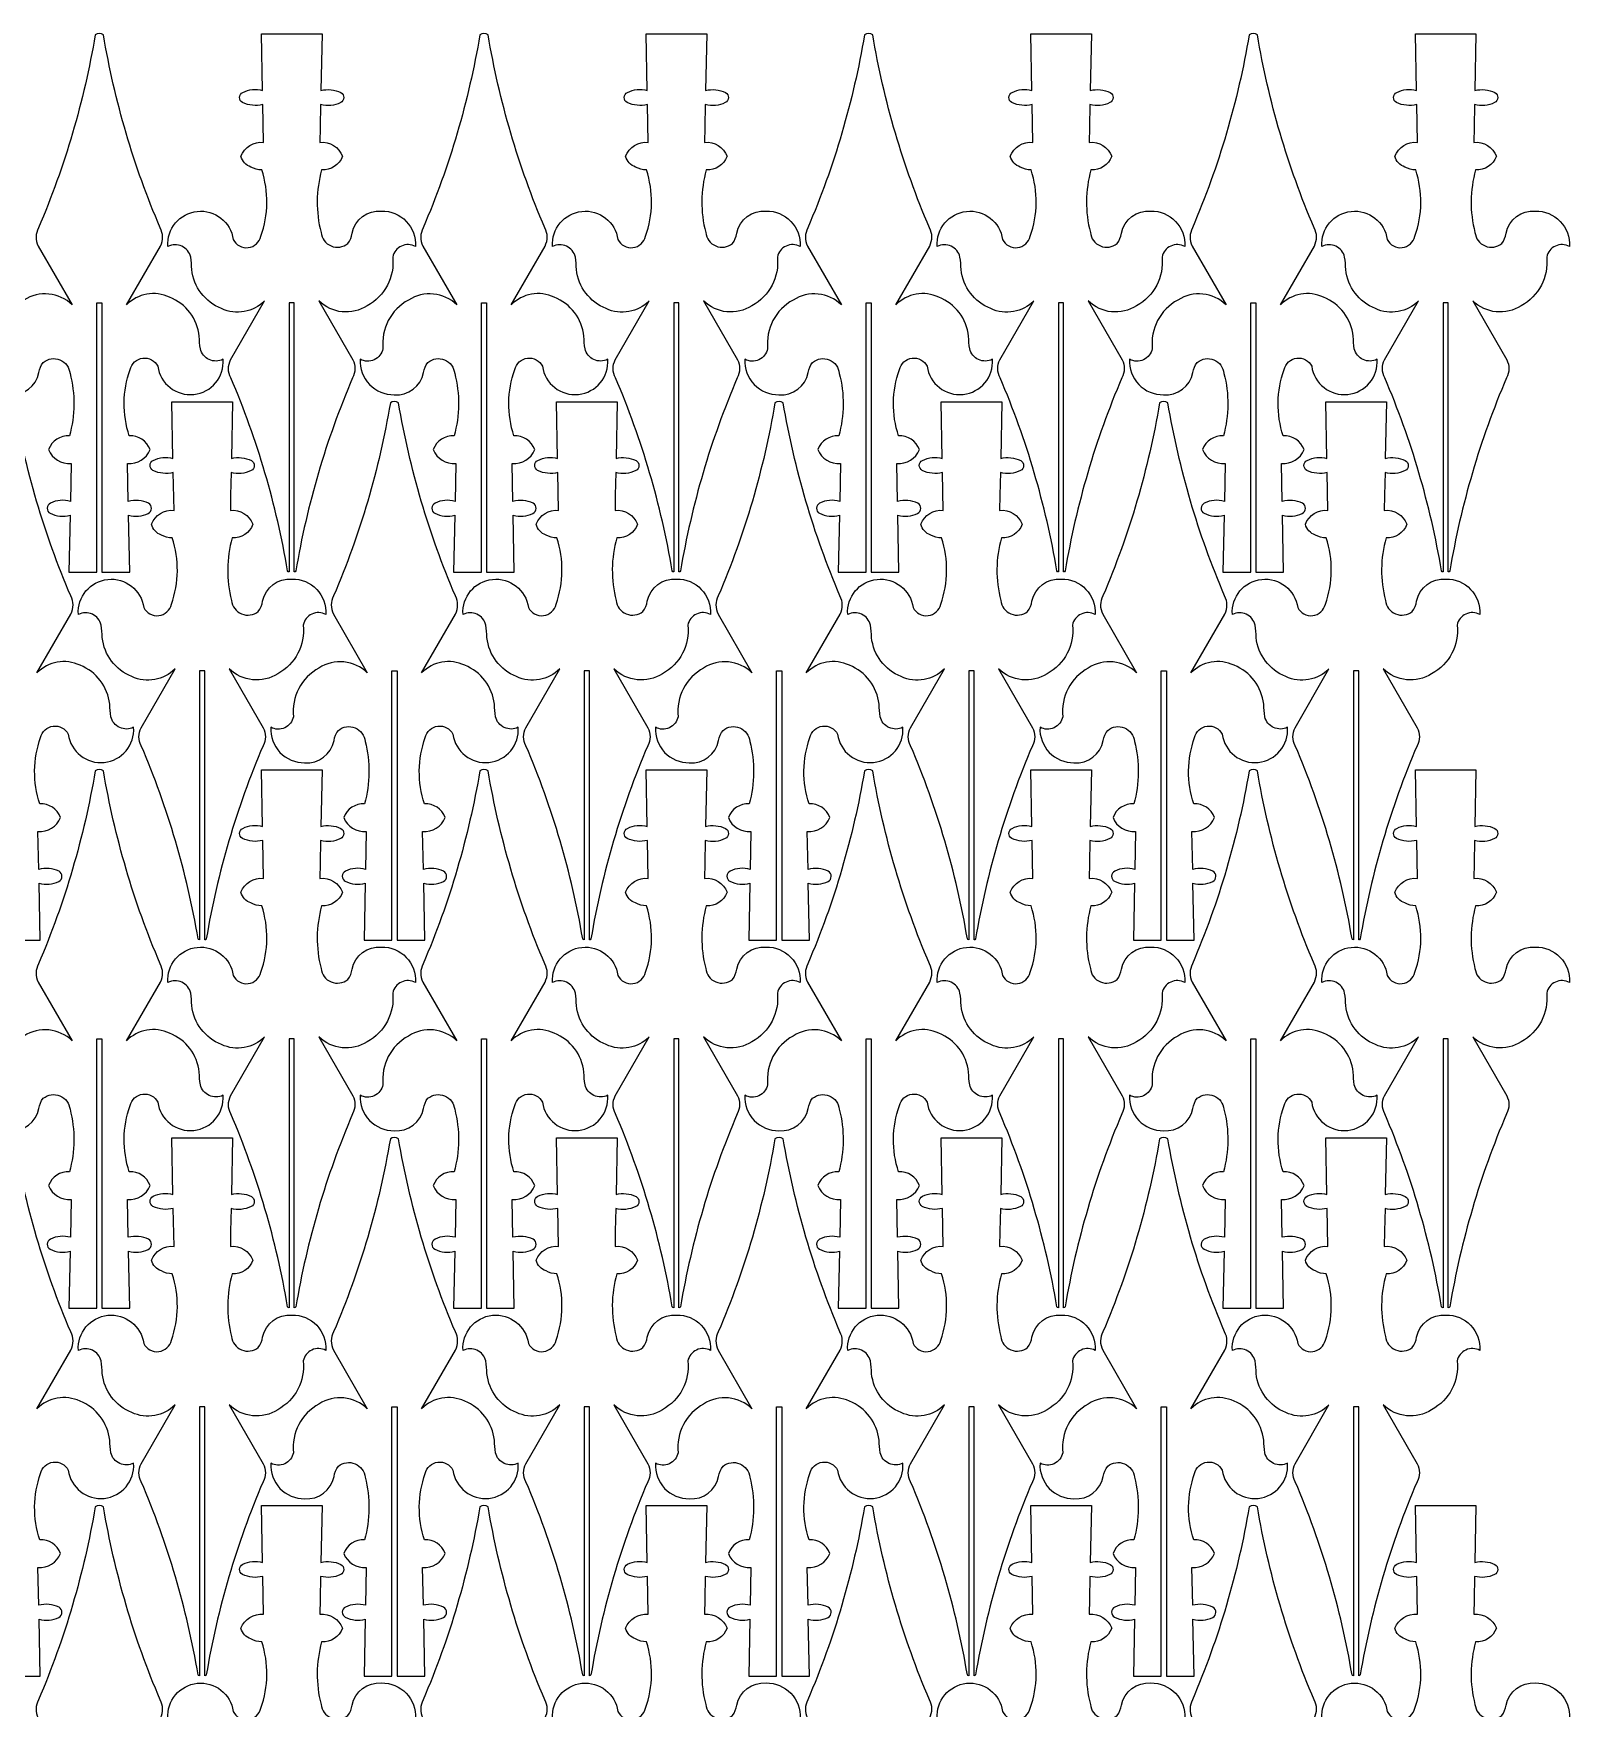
# Model space of a CAD drawing. Header units: millimetres. Extents: x 0 to 985, y 0 to 1989.
# Drawn here: x 508 to 972, y 1483 to 1989 of the extents above; entities that cross this region are included whole.
import ezdxf

# ---------------------------------------------------------------- set-up
doc = ezdxf.new("R2010")
doc.units = ezdxf.units.MM
doc.layers.get('0').update_dxf_attribs({"color": 70})

msp = doc.modelspace()

# ---------------------------------------------------------------- linework, layer by layer
for points in [[(501.26, 1879.78, 0.382908), (510.11, 1886.47, -0.133888), (511.43, 1889.55, -0.600156), (519.5, 1886.23, -0.13246), (519.32, 1867.36, 0.331722), (513.04, 1863.26, 0.340003), (519.84, 1859.07), (519.62, 1847.62, 0.183169), (513.57, 1847.08, 0.599927), (513.5, 1844.02, 0.176895), (519.53, 1843.41), (519.19, 1826.29), (527.56, 1826.29), (527.56, 1907.52), (529.13, 1907.52), (529.13, 1826.29), (537.49, 1826.29), (537.15, 1843.41, 0.180821), (543.11, 1843.98, 0.599927), (543.18, 1847.04, 0.179213), (537.07, 1847.62), (536.84, 1859.07, 0.340003), (543.64, 1863.26, 0.331722), (537.37, 1867.36, -0.166429), (537.63, 1887.36, -0.704438), (545.96, 1888.39, 0.969952), (565.67, 1890.47, -0.483016), (558.81, 1893.64, -0.02743), (558.48, 1897.42, 0.277564), (549.53, 1909.2, 0.318641), (536.52, 1906.87), (546.75, 1924.63, 0.248044), (546.7, 1930.09, -0.059291), (529.58, 1988.35, 0.319458), (527.1, 1988.35, -0.059291), (509.98, 1930.09, 0.248044), (509.93, 1924.63), (520.16, 1906.87, 0.35116), (505.57, 1908.34, 0.304334)], [(502.13, 1715.29), (510.49, 1715.29), (510.15, 1732.41, 0.180821), (516.11, 1732.98, 0.599927), (516.18, 1736.04, 0.179213), (510.07, 1736.62), (509.84, 1748.07, 0.340003), (516.64, 1752.26, 0.331722), (510.37, 1756.36, -0.166429), (510.63, 1776.36, -0.704438), (518.96, 1777.39, 0.969952), (538.67, 1779.47, -0.483016), (531.81, 1782.64, -0.02743), (531.48, 1786.42, 0.277564), (522.53, 1798.2, 0.318641), (509.52, 1795.87), (519.75, 1813.63, 0.248044), (519.7, 1819.09, -0.059291), (502.58, 1877.35, 0.319458)], [(501.26, 1657.78, 0.382908), (510.11, 1664.47, -0.133888), (511.43, 1667.55, -0.600156), (519.5, 1664.23, -0.13246), (519.32, 1645.36, 0.331722), (513.04, 1641.26, 0.340003), (519.84, 1637.07), (519.62, 1625.62, 0.183169), (513.57, 1625.08, 0.599927), (513.5, 1622.02, 0.176895), (519.53, 1621.41), (519.19, 1604.29), (527.56, 1604.29), (527.56, 1685.52), (529.13, 1685.52), (529.13, 1604.29), (537.49, 1604.29), (537.15, 1621.41, 0.180821), (543.11, 1621.98, 0.599927), (543.18, 1625.04, 0.179213), (537.07, 1625.62), (536.84, 1637.07, 0.340003), (543.64, 1641.26, 0.331722), (537.37, 1645.36, -0.166429), (537.63, 1665.36, -0.704438), (545.96, 1666.39, 0.969952), (565.67, 1668.47, -0.483016), (558.81, 1671.64, -0.02743), (558.48, 1675.42, 0.277564), (549.53, 1687.2, 0.318641), (536.52, 1684.87), (546.75, 1702.63, 0.248044), (546.7, 1708.09, -0.059291), (529.58, 1766.35, 0.319458), (527.1, 1766.35, -0.059291), (509.98, 1708.09, 0.248044), (509.93, 1702.63), (520.16, 1684.87, 0.35116), (505.57, 1686.34, 0.304334)], [(502.13, 1493.29), (510.49, 1493.29), (510.15, 1510.41, 0.180821), (516.11, 1510.98, 0.599927), (516.18, 1514.04, 0.179213), (510.07, 1514.62), (509.84, 1526.07, 0.340003), (516.64, 1530.26, 0.331722), (510.37, 1534.36, -0.166429), (510.63, 1554.36, -0.704438), (518.96, 1555.39, 0.969952), (538.67, 1557.47, -0.483016), (531.81, 1560.64, -0.02743), (531.48, 1564.42, 0.277564), (522.53, 1576.2, 0.318641), (509.52, 1573.87), (519.75, 1591.63, 0.248044), (519.7, 1597.09, -0.059291), (502.58, 1655.35, 0.319458)], [(546.75, 1480.63, 0.248044), (546.7, 1486.09, -0.059291), (529.58, 1544.35, 0.319458), (527.1, 1544.35, -0.059291), (509.98, 1486.09, 0.248044), (509.93, 1480.63)], [(549.03, 1480.5, -0.969952), (568.73, 1482.58, 0.704438), (577.07, 1483.61, 0.166429), (577.33, 1503.6, -0.122481), (574.06, 1504.47, -0.259714), (571.06, 1507.71, -0.340003), (577.86, 1511.9), (577.63, 1523.34, -0.179213), (571.51, 1523.93, -0.599927), (571.58, 1526.99, -0.180821), (577.55, 1527.55), (577.21, 1544.68), (595.5, 1544.68), (595.16, 1527.55, -0.176895), (601.19, 1526.95, -0.599927), (601.12, 1523.89, -0.183169), (595.08, 1523.34), (594.94, 1516.52), (594.85, 1511.9, -0.340003), (601.65, 1507.71, -0.331722), (595.38, 1503.6, 0.13246), (595.2, 1484.74, 0.600156), (603.27, 1481.42, 0.133888), (604.59, 1484.49, -0.382908), (613.43, 1491.19, -0.435338), (623.68, 1480.5, 0.502435)], [(662.75, 1480.63, 0.248044), (662.7, 1486.09, -0.059291), (645.58, 1544.35, 0.319458), (643.1, 1544.35, -0.059291), (625.98, 1486.09, 0.248044), (625.93, 1480.63)], [(665.03, 1480.5, -0.969952), (684.73, 1482.58, 0.704438), (693.07, 1483.61, 0.166429), (693.33, 1503.6, -0.122481), (690.06, 1504.47, -0.259714), (687.06, 1507.71, -0.340003), (693.86, 1511.9), (693.63, 1523.34, -0.179213), (687.51, 1523.93, -0.599927), (687.58, 1526.99, -0.180821), (693.55, 1527.55), (693.21, 1544.68), (711.5, 1544.68), (711.16, 1527.55, -0.176895), (717.19, 1526.95, -0.599927), (717.12, 1523.89, -0.183169), (711.08, 1523.34), (710.94, 1516.52), (710.85, 1511.9, -0.340003), (717.65, 1507.71, -0.331722), (711.38, 1503.6, 0.13246), (711.2, 1484.74, 0.600156), (719.27, 1481.42, 0.133888), (720.59, 1484.49, -0.382908), (729.43, 1491.19, -0.435338), (739.68, 1480.5, 0.502435)], [(778.75, 1480.63, 0.248044), (778.7, 1486.09, -0.059291), (761.58, 1544.35, 0.319458), (759.1, 1544.35, -0.059291), (741.98, 1486.09, 0.248044), (741.93, 1480.63)], [(781.03, 1480.5, -0.969952), (800.73, 1482.58, 0.704438), (809.07, 1483.61, 0.166429), (809.33, 1503.6, -0.122481), (806.06, 1504.47, -0.259714), (803.06, 1507.71, -0.340003), (809.86, 1511.9), (809.63, 1523.34, -0.179213), (803.51, 1523.93, -0.599927), (803.58, 1526.99, -0.180821), (809.55, 1527.55), (809.21, 1544.68), (827.5, 1544.68), (827.16, 1527.55, -0.176895), (833.19, 1526.95, -0.599927), (833.12, 1523.89, -0.183169), (827.08, 1523.34), (826.94, 1516.52), (826.85, 1511.9, -0.340003), (833.65, 1507.71, -0.331722), (827.38, 1503.6, 0.13246), (827.2, 1484.74, 0.600156), (835.27, 1481.42, 0.133888), (836.59, 1484.49, -0.382908), (845.43, 1491.19, -0.435338), (855.68, 1480.5, 0.502435)], [(894.75, 1480.63, 0.248044), (894.7, 1486.09, -0.059291), (877.58, 1544.35, 0.319458), (875.1, 1544.35, -0.059291), (857.98, 1486.09, 0.248044), (857.93, 1480.63)], [(897.03, 1480.5, -0.969952), (916.73, 1482.58, 0.704438), (925.07, 1483.61, 0.166429), (925.33, 1503.6, -0.122481), (922.06, 1504.47, -0.259714), (919.06, 1507.71, -0.340003), (925.86, 1511.9), (925.63, 1523.34, -0.179213), (919.51, 1523.93, -0.599927), (919.58, 1526.99, -0.180821), (925.55, 1527.55), (925.21, 1544.68), (943.5, 1544.68), (943.16, 1527.55, -0.176895), (949.19, 1526.95, -0.599927), (949.12, 1523.89, -0.183169), (943.08, 1523.34), (942.94, 1516.52), (942.85, 1511.9, -0.340003), (949.65, 1507.71, -0.331722), (943.38, 1503.6, 0.13246), (943.2, 1484.74, 0.600156), (951.27, 1481.42, 0.133888), (952.59, 1484.49, -0.382908), (961.43, 1491.19, -0.435338), (971.68, 1480.5, 0.502435)]]:
    msp.add_lwpolyline(points, format="xyb")
for points in [[(594.94, 1960.52), (594.85, 1955.9, -0.340003), (601.65, 1951.71, -0.331722), (595.38, 1947.6, 0.13246), (595.2, 1928.74, 0.600156), (603.27, 1925.42, 0.133888), (604.59, 1928.49, -0.382908), (613.43, 1935.19, -0.435338), (623.68, 1924.5, 0.502435), (616.82, 1921.32, -0.304334), (609.13, 1906.63, -0.35116), (594.54, 1908.1), (604.76, 1890.34, -0.248044), (604.72, 1884.88, 0.059291), (587.59, 1826.62, -0.355817), (587.13, 1826.36), (587.13, 1907.52), (585.56, 1907.52), (585.56, 1826.36, -0.358668), (585.12, 1826.62, 0.059291), (567.99, 1884.88, -0.248044), (567.94, 1890.34), (578.17, 1908.1, -0.318641), (565.16, 1905.77, -0.277564), (556.21, 1917.55, 0.02743), (555.89, 1921.32, 0.483016), (549.03, 1924.5, -0.969952), (568.73, 1926.58, 0.704438), (577.07, 1927.61, 0.166429), (577.33, 1947.6, -0.122481), (574.06, 1948.47, -0.259714), (571.06, 1951.71, -0.340003), (577.86, 1955.9), (577.63, 1967.34, -0.179213), (571.51, 1967.93, -0.599927), (571.58, 1970.99, -0.180821), (577.55, 1971.55), (577.21, 1988.68), (595.5, 1988.68), (595.16, 1971.55, -0.176895), (601.19, 1970.95, -0.599927), (601.12, 1967.89, -0.183169), (595.08, 1967.34)], [(645.13, 1907.52), (645.13, 1826.29), (653.49, 1826.29), (653.15, 1843.41, 0.180821), (659.11, 1843.98, 0.599927), (659.18, 1847.04, 0.179213), (653.07, 1847.62), (652.84, 1859.07, 0.340003), (659.64, 1863.26, 0.331722), (653.37, 1867.36, -0.166429), (653.63, 1887.36, -0.704438), (661.96, 1888.39, 0.969952), (681.67, 1890.47, -0.483016), (674.81, 1893.64, -0.02743), (674.48, 1897.42, 0.277564), (665.53, 1909.2, 0.318641), (652.52, 1906.87), (662.75, 1924.63, 0.248044), (662.7, 1930.09, -0.059291), (645.58, 1988.35, 0.319458), (643.1, 1988.35, -0.059291), (625.98, 1930.09, 0.248044), (625.93, 1924.63), (636.16, 1906.87, 0.35116), (621.57, 1908.34, 0.304334), (613.88, 1893.64, -0.502435), (607.02, 1890.47, 0.435338), (617.26, 1879.78, 0.382908), (626.11, 1886.47, -0.133888), (627.43, 1889.55, -0.600156), (635.5, 1886.23, -0.13246), (635.32, 1867.36, 0.331722), (629.04, 1863.26, 0.340003), (635.84, 1859.07), (635.62, 1847.62, 0.183169), (629.57, 1847.08, 0.599927), (629.5, 1844.02, 0.176895), (635.53, 1843.41), (635.19, 1826.29), (643.56, 1826.29), (643.56, 1907.52)], [(710.94, 1960.52), (710.85, 1955.9, -0.340003), (717.65, 1951.71, -0.331722), (711.38, 1947.6, 0.13246), (711.2, 1928.74, 0.600156), (719.27, 1925.42, 0.133888), (720.59, 1928.49, -0.382908), (729.43, 1935.19, -0.435338), (739.68, 1924.5, 0.502435), (732.82, 1921.32, -0.304334), (725.13, 1906.63, -0.35116), (710.54, 1908.1), (720.76, 1890.34, -0.248044), (720.72, 1884.88, 0.059291), (703.59, 1826.62, -0.355817), (703.13, 1826.36), (703.13, 1907.52), (701.56, 1907.52), (701.56, 1826.36, -0.358668), (701.12, 1826.62, 0.059291), (683.99, 1884.88, -0.248044), (683.94, 1890.34), (694.17, 1908.1, -0.318641), (681.16, 1905.77, -0.277564), (672.21, 1917.55, 0.02743), (671.89, 1921.32, 0.483016), (665.03, 1924.5, -0.969952), (684.73, 1926.58, 0.704438), (693.07, 1927.61, 0.166429), (693.33, 1947.6, -0.122481), (690.06, 1948.47, -0.259714), (687.06, 1951.71, -0.340003), (693.86, 1955.9), (693.63, 1967.34, -0.179213), (687.51, 1967.93, -0.599927), (687.58, 1970.99, -0.180821), (693.55, 1971.55), (693.21, 1988.68), (711.5, 1988.68), (711.16, 1971.55, -0.176895), (717.19, 1970.95, -0.599927), (717.12, 1967.89, -0.183169), (711.08, 1967.34)], [(761.13, 1907.52), (761.13, 1826.29), (769.49, 1826.29), (769.15, 1843.41, 0.180821), (775.11, 1843.98, 0.599927), (775.18, 1847.04, 0.179213), (769.07, 1847.62), (768.84, 1859.07, 0.340003), (775.64, 1863.26, 0.331722), (769.37, 1867.36, -0.166429), (769.63, 1887.36, -0.704438), (777.96, 1888.39, 0.969952), (797.67, 1890.47, -0.483016), (790.81, 1893.64, -0.02743), (790.48, 1897.42, 0.277564), (781.53, 1909.2, 0.318641), (768.52, 1906.87), (778.75, 1924.63, 0.248044), (778.7, 1930.09, -0.059291), (761.58, 1988.35, 0.319458), (759.1, 1988.35, -0.059291), (741.98, 1930.09, 0.248044), (741.93, 1924.63), (752.16, 1906.87, 0.35116), (737.57, 1908.34, 0.304334), (729.88, 1893.64, -0.502435), (723.02, 1890.47, 0.435338), (733.26, 1879.78, 0.382908), (742.11, 1886.47, -0.133888), (743.43, 1889.55, -0.600156), (751.5, 1886.23, -0.13246), (751.32, 1867.36, 0.331722), (745.04, 1863.26, 0.340003), (751.84, 1859.07), (751.62, 1847.62, 0.183169), (745.57, 1847.08, 0.599927), (745.5, 1844.02, 0.176895), (751.53, 1843.41), (751.19, 1826.29), (759.56, 1826.29), (759.56, 1907.52)], [(826.94, 1960.52), (826.85, 1955.9, -0.340003), (833.65, 1951.71, -0.331722), (827.38, 1947.6, 0.13246), (827.2, 1928.74, 0.600156), (835.27, 1925.42, 0.133888), (836.59, 1928.49, -0.382908), (845.43, 1935.19, -0.435338), (855.68, 1924.5, 0.502435), (848.82, 1921.32, -0.304334), (841.13, 1906.63, -0.35116), (826.54, 1908.1), (836.76, 1890.34, -0.248044), (836.72, 1884.88, 0.059291), (819.59, 1826.62, -0.355817), (819.13, 1826.36), (819.13, 1907.52), (817.56, 1907.52), (817.56, 1826.36, -0.358668), (817.12, 1826.62, 0.059291), (799.99, 1884.88, -0.248044), (799.94, 1890.34), (810.17, 1908.1, -0.318641), (797.16, 1905.77, -0.277564), (788.21, 1917.55, 0.02743), (787.89, 1921.32, 0.483016), (781.03, 1924.5, -0.969952), (800.73, 1926.58, 0.704438), (809.07, 1927.61, 0.166429), (809.33, 1947.6, -0.122481), (806.06, 1948.47, -0.259714), (803.06, 1951.71, -0.340003), (809.86, 1955.9), (809.63, 1967.34, -0.179213), (803.51, 1967.93, -0.599927), (803.58, 1970.99, -0.180821), (809.55, 1971.55), (809.21, 1988.68), (827.5, 1988.68), (827.16, 1971.55, -0.176895), (833.19, 1970.95, -0.599927), (833.12, 1967.89, -0.183169), (827.08, 1967.34)], [(877.13, 1907.52), (877.13, 1826.29), (885.49, 1826.29), (885.15, 1843.41, 0.180821), (891.11, 1843.98, 0.599927), (891.18, 1847.04, 0.179213), (885.07, 1847.62), (884.84, 1859.07, 0.340003), (891.64, 1863.26, 0.331722), (885.37, 1867.36, -0.166429), (885.63, 1887.36, -0.704438), (893.96, 1888.39, 0.969952), (913.67, 1890.47, -0.483016), (906.81, 1893.64, -0.02743), (906.48, 1897.42, 0.277564), (897.53, 1909.2, 0.318641), (884.52, 1906.87), (894.75, 1924.63, 0.248044), (894.7, 1930.09, -0.059291), (877.58, 1988.35, 0.319458), (875.1, 1988.35, -0.059291), (857.98, 1930.09, 0.248044), (857.93, 1924.63), (868.16, 1906.87, 0.35116), (853.57, 1908.34, 0.304334), (845.88, 1893.64, -0.502435), (839.02, 1890.47, 0.435338), (849.26, 1879.78, 0.382908), (858.11, 1886.47, -0.133888), (859.43, 1889.55, -0.600156), (867.5, 1886.23, -0.13246), (867.32, 1867.36, 0.331722), (861.04, 1863.26, 0.340003), (867.84, 1859.07), (867.62, 1847.62, 0.183169), (861.57, 1847.08, 0.599927), (861.5, 1844.02, 0.176895), (867.53, 1843.41), (867.19, 1826.29), (875.56, 1826.29), (875.56, 1907.52)], [(942.94, 1960.52), (942.85, 1955.9, -0.340003), (949.65, 1951.71, -0.331722), (943.38, 1947.6, 0.13246), (943.2, 1928.74, 0.600156), (951.27, 1925.42, 0.133888), (952.59, 1928.49, -0.382908), (961.43, 1935.19, -0.435338), (971.68, 1924.5, 0.502435), (964.82, 1921.32, -0.304334), (957.13, 1906.63, -0.35116), (942.54, 1908.1), (952.76, 1890.34, -0.248044), (952.72, 1884.88, 0.059291), (935.59, 1826.62, -0.355817), (935.13, 1826.36), (935.13, 1907.52), (933.56, 1907.52), (933.56, 1826.36, -0.358668), (933.12, 1826.62, 0.059291), (915.99, 1884.88, -0.248044), (915.94, 1890.34), (926.17, 1908.1, -0.318641), (913.16, 1905.77, -0.277564), (904.21, 1917.55, 0.02743), (903.89, 1921.32, 0.483016), (897.03, 1924.5, -0.969952), (916.73, 1926.58, 0.704438), (925.07, 1927.61, 0.166429), (925.33, 1947.6, -0.122481), (922.06, 1948.47, -0.259714), (919.06, 1951.71, -0.340003), (925.86, 1955.9), (925.63, 1967.34, -0.179213), (919.51, 1967.93, -0.599927), (919.58, 1970.99, -0.180821), (925.55, 1971.55), (925.21, 1988.68), (943.5, 1988.68), (943.16, 1971.55, -0.176895), (949.19, 1970.95, -0.599927), (949.12, 1967.89, -0.183169), (943.08, 1967.34)], [(567.94, 1849.52), (567.85, 1844.9, -0.340003), (574.65, 1840.71, -0.331722), (568.38, 1836.6, 0.13246), (568.2, 1817.74, 0.600156), (576.27, 1814.42, 0.133888), (577.59, 1817.49, -0.382908), (586.43, 1824.19, -0.435338), (596.68, 1813.5, 0.502435), (589.82, 1810.32, -0.304334), (582.13, 1795.63, -0.35116), (567.54, 1797.1), (577.76, 1779.34, -0.248044), (577.72, 1773.88, 0.059291), (560.59, 1715.62, -0.355817), (560.13, 1715.36), (560.13, 1796.52), (558.56, 1796.52), (558.56, 1715.36, -0.358668), (558.12, 1715.62, 0.059291), (540.99, 1773.88, -0.248044), (540.94, 1779.34), (551.17, 1797.1, -0.318641), (538.16, 1794.77, -0.277564), (529.21, 1806.55, 0.02743), (528.89, 1810.32, 0.483016), (522.03, 1813.5, -0.969952), (541.73, 1815.58, 0.704438), (550.07, 1816.61, 0.166429), (550.33, 1836.6, -0.122481), (547.06, 1837.47, -0.259714), (544.06, 1840.71, -0.340003), (550.86, 1844.9), (550.63, 1856.34, -0.179213), (544.51, 1856.93, -0.599927), (544.58, 1859.99, -0.180821), (550.55, 1860.55), (550.21, 1877.68), (568.5, 1877.68), (568.16, 1860.55, -0.176895), (574.19, 1859.95, -0.599927), (574.12, 1856.89, -0.183169), (568.08, 1856.34)], [(618.13, 1796.52), (618.13, 1715.29), (626.49, 1715.29), (626.15, 1732.41, 0.180821), (632.11, 1732.98, 0.599927), (632.18, 1736.04, 0.179213), (626.07, 1736.62), (625.84, 1748.07, 0.340003), (632.64, 1752.26, 0.331722), (626.37, 1756.36, -0.166429), (626.63, 1776.36, -0.704438), (634.96, 1777.39, 0.969952), (654.67, 1779.47, -0.483016), (647.81, 1782.64, -0.02743), (647.48, 1786.42, 0.277564), (638.53, 1798.2, 0.318641), (625.52, 1795.87), (635.75, 1813.63, 0.248044), (635.7, 1819.09, -0.059291), (618.58, 1877.35, 0.319458), (616.1, 1877.35, -0.059291), (598.98, 1819.09, 0.248044), (598.93, 1813.63), (609.16, 1795.87, 0.35116), (594.57, 1797.34, 0.304334), (586.88, 1782.64, -0.502435), (580.02, 1779.47, 0.435338), (590.26, 1768.78, 0.382908), (599.11, 1775.47, -0.133888), (600.43, 1778.55, -0.600156), (608.5, 1775.23, -0.13246), (608.32, 1756.36, 0.331722), (602.04, 1752.26, 0.340003), (608.84, 1748.07), (608.62, 1736.62, 0.183169), (602.57, 1736.08, 0.599927), (602.5, 1733.02, 0.176895), (608.53, 1732.41), (608.19, 1715.29), (616.56, 1715.29), (616.56, 1796.52)], [(683.94, 1849.52), (683.85, 1844.9, -0.340003), (690.65, 1840.71, -0.331722), (684.38, 1836.6, 0.13246), (684.2, 1817.74, 0.600156), (692.27, 1814.42, 0.133888), (693.59, 1817.49, -0.382908), (702.43, 1824.19, -0.435338), (712.68, 1813.5, 0.502435), (705.82, 1810.32, -0.304334), (698.13, 1795.63, -0.35116), (683.54, 1797.1), (693.76, 1779.34, -0.248044), (693.72, 1773.88, 0.059291), (676.59, 1715.62, -0.355817), (676.13, 1715.36), (676.13, 1796.52), (674.56, 1796.52), (674.56, 1715.36, -0.358668), (674.12, 1715.62, 0.059291), (656.99, 1773.88, -0.248044), (656.94, 1779.34), (667.17, 1797.1, -0.318641), (654.16, 1794.77, -0.277564), (645.21, 1806.55, 0.02743), (644.89, 1810.32, 0.483016), (638.03, 1813.5, -0.969952), (657.73, 1815.58, 0.704438), (666.07, 1816.61, 0.166429), (666.33, 1836.6, -0.122481), (663.06, 1837.47, -0.259714), (660.06, 1840.71, -0.340003), (666.86, 1844.9), (666.63, 1856.34, -0.179213), (660.51, 1856.93, -0.599927), (660.58, 1859.99, -0.180821), (666.55, 1860.55), (666.21, 1877.68), (684.5, 1877.68), (684.16, 1860.55, -0.176895), (690.19, 1859.95, -0.599927), (690.12, 1856.89, -0.183169), (684.08, 1856.34)], [(734.13, 1796.52), (734.13, 1715.29), (742.49, 1715.29), (742.15, 1732.41, 0.180821), (748.11, 1732.98, 0.599927), (748.18, 1736.04, 0.179213), (742.07, 1736.62), (741.84, 1748.07, 0.340003), (748.64, 1752.26, 0.331722), (742.37, 1756.36, -0.166429), (742.63, 1776.36, -0.704438), (750.96, 1777.39, 0.969952), (770.67, 1779.47, -0.483016), (763.81, 1782.64, -0.02743), (763.48, 1786.42, 0.277564), (754.53, 1798.2, 0.318641), (741.52, 1795.87), (751.75, 1813.63, 0.248044), (751.7, 1819.09, -0.059291), (734.58, 1877.35, 0.319458), (732.1, 1877.35, -0.059291), (714.98, 1819.09, 0.248044), (714.93, 1813.63), (725.16, 1795.87, 0.35116), (710.57, 1797.34, 0.304334), (702.88, 1782.64, -0.502435), (696.02, 1779.47, 0.435338), (706.26, 1768.78, 0.382908), (715.11, 1775.47, -0.133888), (716.43, 1778.55, -0.600156), (724.5, 1775.23, -0.13246), (724.32, 1756.36, 0.331722), (718.04, 1752.26, 0.340003), (724.84, 1748.07), (724.62, 1736.62, 0.183169), (718.57, 1736.08, 0.599927), (718.5, 1733.02, 0.176895), (724.53, 1732.41), (724.19, 1715.29), (732.56, 1715.29), (732.56, 1796.52)], [(799.94, 1849.52), (799.85, 1844.9, -0.340003), (806.65, 1840.71, -0.331722), (800.38, 1836.6, 0.13246), (800.2, 1817.74, 0.600156), (808.27, 1814.42, 0.133888), (809.59, 1817.49, -0.382908), (818.43, 1824.19, -0.435338), (828.68, 1813.5, 0.502435), (821.82, 1810.32, -0.304334), (814.13, 1795.63, -0.35116), (799.54, 1797.1), (809.76, 1779.34, -0.248044), (809.72, 1773.88, 0.059291), (792.59, 1715.62, -0.355817), (792.13, 1715.36), (792.13, 1796.52), (790.56, 1796.52), (790.56, 1715.36, -0.358668), (790.12, 1715.62, 0.059291), (772.99, 1773.88, -0.248044), (772.94, 1779.34), (783.17, 1797.1, -0.318641), (770.16, 1794.77, -0.277564), (761.21, 1806.55, 0.02743), (760.89, 1810.32, 0.483016), (754.03, 1813.5, -0.969952), (773.73, 1815.58, 0.704438), (782.07, 1816.61, 0.166429), (782.33, 1836.6, -0.122481), (779.06, 1837.47, -0.259714), (776.06, 1840.71, -0.340003), (782.86, 1844.9), (782.63, 1856.34, -0.179213), (776.51, 1856.93, -0.599927), (776.58, 1859.99, -0.180821), (782.55, 1860.55), (782.21, 1877.68), (800.5, 1877.68), (800.16, 1860.55, -0.176895), (806.19, 1859.95, -0.599927), (806.12, 1856.89, -0.183169), (800.08, 1856.34)], [(850.13, 1796.52), (850.13, 1715.29), (858.49, 1715.29), (858.15, 1732.41, 0.180821), (864.11, 1732.98, 0.599927), (864.18, 1736.04, 0.179213), (858.07, 1736.62), (857.84, 1748.07, 0.340003), (864.64, 1752.26, 0.331722), (858.37, 1756.36, -0.166429), (858.63, 1776.36, -0.704438), (866.96, 1777.39, 0.969952), (886.67, 1779.47, -0.483016), (879.81, 1782.64, -0.02743), (879.48, 1786.42, 0.277564), (870.53, 1798.2, 0.318641), (857.52, 1795.87), (867.75, 1813.63, 0.248044), (867.7, 1819.09, -0.059291), (850.58, 1877.35, 0.319458), (848.1, 1877.35, -0.059291), (830.98, 1819.09, 0.248044), (830.93, 1813.63), (841.16, 1795.87, 0.35116), (826.57, 1797.34, 0.304334), (818.88, 1782.64, -0.502435), (812.02, 1779.47, 0.435338), (822.26, 1768.78, 0.382908), (831.11, 1775.47, -0.133888), (832.43, 1778.55, -0.600156), (840.5, 1775.23, -0.13246), (840.32, 1756.36, 0.331722), (834.04, 1752.26, 0.340003), (840.84, 1748.07), (840.62, 1736.62, 0.183169), (834.57, 1736.08, 0.599927), (834.5, 1733.02, 0.176895), (840.53, 1732.41), (840.19, 1715.29), (848.56, 1715.29), (848.56, 1796.52)], [(915.94, 1849.52), (915.85, 1844.9, -0.340003), (922.65, 1840.71, -0.331722), (916.38, 1836.6, 0.13246), (916.2, 1817.74, 0.600156), (924.27, 1814.42, 0.133888), (925.59, 1817.49, -0.382908), (934.43, 1824.19, -0.435338), (944.68, 1813.5, 0.502435), (937.82, 1810.32, -0.304334), (930.13, 1795.63, -0.35116), (915.54, 1797.1), (925.76, 1779.34, -0.248044), (925.72, 1773.88, 0.059291), (908.59, 1715.62, -0.355817), (908.13, 1715.36), (908.13, 1796.52), (906.56, 1796.52), (906.56, 1715.36, -0.358668), (906.12, 1715.62, 0.059291), (888.99, 1773.88, -0.248044), (888.94, 1779.34), (899.17, 1797.1, -0.318641), (886.16, 1794.77, -0.277564), (877.21, 1806.55, 0.02743), (876.89, 1810.32, 0.483016), (870.03, 1813.5, -0.969952), (889.73, 1815.58, 0.704438), (898.07, 1816.61, 0.166429), (898.33, 1836.6, -0.122481), (895.06, 1837.47, -0.259714), (892.06, 1840.71, -0.340003), (898.86, 1844.9), (898.63, 1856.34, -0.179213), (892.51, 1856.93, -0.599927), (892.58, 1859.99, -0.180821), (898.55, 1860.55), (898.21, 1877.68), (916.5, 1877.68), (916.16, 1860.55, -0.176895), (922.19, 1859.95, -0.599927), (922.12, 1856.89, -0.183169), (916.08, 1856.34)], [(594.94, 1738.52), (594.85, 1733.9, -0.340003), (601.65, 1729.71, -0.331722), (595.38, 1725.6, 0.13246), (595.2, 1706.74, 0.600156), (603.27, 1703.42, 0.133888), (604.59, 1706.49, -0.382908), (613.43, 1713.19, -0.435338), (623.68, 1702.5, 0.502435), (616.82, 1699.32, -0.304334), (609.13, 1684.63, -0.35116), (594.54, 1686.1), (604.76, 1668.34, -0.248044), (604.72, 1662.88, 0.059291), (587.59, 1604.62, -0.355817), (587.13, 1604.36), (587.13, 1685.52), (585.56, 1685.52), (585.56, 1604.36, -0.358668), (585.12, 1604.62, 0.059291), (567.99, 1662.88, -0.248044), (567.94, 1668.34), (578.17, 1686.1, -0.318641), (565.16, 1683.77, -0.277564), (556.21, 1695.55, 0.02743), (555.89, 1699.32, 0.483016), (549.03, 1702.5, -0.969952), (568.73, 1704.58, 0.704438), (577.07, 1705.61, 0.166429), (577.33, 1725.6, -0.122481), (574.06, 1726.47, -0.259714), (571.06, 1729.71, -0.340003), (577.86, 1733.9), (577.63, 1745.34, -0.179213), (571.51, 1745.93, -0.599927), (571.58, 1748.99, -0.180821), (577.55, 1749.55), (577.21, 1766.68), (595.5, 1766.68), (595.16, 1749.55, -0.176895), (601.19, 1748.95, -0.599927), (601.12, 1745.89, -0.183169), (595.08, 1745.34)], [(645.13, 1685.52), (645.13, 1604.29), (653.49, 1604.29), (653.15, 1621.41, 0.180821), (659.11, 1621.98, 0.599927), (659.18, 1625.04, 0.179213), (653.07, 1625.62), (652.84, 1637.07, 0.340003), (659.64, 1641.26, 0.331722), (653.37, 1645.36, -0.166429), (653.63, 1665.36, -0.704438), (661.96, 1666.39, 0.969952), (681.67, 1668.47, -0.483016), (674.81, 1671.64, -0.02743), (674.48, 1675.42, 0.277564), (665.53, 1687.2, 0.318641), (652.52, 1684.87), (662.75, 1702.63, 0.248044), (662.7, 1708.09, -0.059291), (645.58, 1766.35, 0.319458), (643.1, 1766.35, -0.059291), (625.98, 1708.09, 0.248044), (625.93, 1702.63), (636.16, 1684.87, 0.35116), (621.57, 1686.34, 0.304334), (613.88, 1671.64, -0.502435), (607.02, 1668.47, 0.435338), (617.26, 1657.78, 0.382908), (626.11, 1664.47, -0.133888), (627.43, 1667.55, -0.600156), (635.5, 1664.23, -0.13246), (635.32, 1645.36, 0.331722), (629.04, 1641.26, 0.340003), (635.84, 1637.07), (635.62, 1625.62, 0.183169), (629.57, 1625.08, 0.599927), (629.5, 1622.02, 0.176895), (635.53, 1621.41), (635.19, 1604.29), (643.56, 1604.29), (643.56, 1685.52)], [(710.94, 1738.52), (710.85, 1733.9, -0.340003), (717.65, 1729.71, -0.331722), (711.38, 1725.6, 0.13246), (711.2, 1706.74, 0.600156), (719.27, 1703.42, 0.133888), (720.59, 1706.49, -0.382908), (729.43, 1713.19, -0.435338), (739.68, 1702.5, 0.502435), (732.82, 1699.32, -0.304334), (725.13, 1684.63, -0.35116), (710.54, 1686.1), (720.76, 1668.34, -0.248044), (720.72, 1662.88, 0.059291), (703.59, 1604.62, -0.355817), (703.13, 1604.36), (703.13, 1685.52), (701.56, 1685.52), (701.56, 1604.36, -0.358668), (701.12, 1604.62, 0.059291), (683.99, 1662.88, -0.248044), (683.94, 1668.34), (694.17, 1686.1, -0.318641), (681.16, 1683.77, -0.277564), (672.21, 1695.55, 0.02743), (671.89, 1699.32, 0.483016), (665.03, 1702.5, -0.969952), (684.73, 1704.58, 0.704438), (693.07, 1705.61, 0.166429), (693.33, 1725.6, -0.122481), (690.06, 1726.47, -0.259714), (687.06, 1729.71, -0.340003), (693.86, 1733.9), (693.63, 1745.34, -0.179213), (687.51, 1745.93, -0.599927), (687.58, 1748.99, -0.180821), (693.55, 1749.55), (693.21, 1766.68), (711.5, 1766.68), (711.16, 1749.55, -0.176895), (717.19, 1748.95, -0.599927), (717.12, 1745.89, -0.183169), (711.08, 1745.34)], [(761.13, 1685.52), (761.13, 1604.29), (769.49, 1604.29), (769.15, 1621.41, 0.180821), (775.11, 1621.98, 0.599927), (775.18, 1625.04, 0.179213), (769.07, 1625.62), (768.84, 1637.07, 0.340003), (775.64, 1641.26, 0.331722), (769.37, 1645.36, -0.166429), (769.63, 1665.36, -0.704438), (777.96, 1666.39, 0.969952), (797.67, 1668.47, -0.483016), (790.81, 1671.64, -0.02743), (790.48, 1675.42, 0.277564), (781.53, 1687.2, 0.318641), (768.52, 1684.87), (778.75, 1702.63, 0.248044), (778.7, 1708.09, -0.059291), (761.58, 1766.35, 0.319458), (759.1, 1766.35, -0.059291), (741.98, 1708.09, 0.248044), (741.93, 1702.63), (752.16, 1684.87, 0.35116), (737.57, 1686.34, 0.304334), (729.88, 1671.64, -0.502435), (723.02, 1668.47, 0.435338), (733.26, 1657.78, 0.382908), (742.11, 1664.47, -0.133888), (743.43, 1667.55, -0.600156), (751.5, 1664.23, -0.13246), (751.32, 1645.36, 0.331722), (745.04, 1641.26, 0.340003), (751.84, 1637.07), (751.62, 1625.62, 0.183169), (745.57, 1625.08, 0.599927), (745.5, 1622.02, 0.176895), (751.53, 1621.41), (751.19, 1604.29), (759.56, 1604.29), (759.56, 1685.52)], [(826.94, 1738.52), (826.85, 1733.9, -0.340003), (833.65, 1729.71, -0.331722), (827.38, 1725.6, 0.13246), (827.2, 1706.74, 0.600156), (835.27, 1703.42, 0.133888), (836.59, 1706.49, -0.382908), (845.43, 1713.19, -0.435338), (855.68, 1702.5, 0.502435), (848.82, 1699.32, -0.304334), (841.13, 1684.63, -0.35116), (826.54, 1686.1), (836.76, 1668.34, -0.248044), (836.72, 1662.88, 0.059291), (819.59, 1604.62, -0.355817), (819.13, 1604.36), (819.13, 1685.52), (817.56, 1685.52), (817.56, 1604.36, -0.358668), (817.12, 1604.62, 0.059291), (799.99, 1662.88, -0.248044), (799.94, 1668.34), (810.17, 1686.1, -0.318641), (797.16, 1683.77, -0.277564), (788.21, 1695.55, 0.02743), (787.89, 1699.32, 0.483016), (781.03, 1702.5, -0.969952), (800.73, 1704.58, 0.704438), (809.07, 1705.61, 0.166429), (809.33, 1725.6, -0.122481), (806.06, 1726.47, -0.259714), (803.06, 1729.71, -0.340003), (809.86, 1733.9), (809.63, 1745.34, -0.179213), (803.51, 1745.93, -0.599927), (803.58, 1748.99, -0.180821), (809.55, 1749.55), (809.21, 1766.68), (827.5, 1766.68), (827.16, 1749.55, -0.176895), (833.19, 1748.95, -0.599927), (833.12, 1745.89, -0.183169), (827.08, 1745.34)], [(877.13, 1685.52), (877.13, 1604.29), (885.49, 1604.29), (885.15, 1621.41, 0.180821), (891.11, 1621.98, 0.599927), (891.18, 1625.04, 0.179213), (885.07, 1625.62), (884.84, 1637.07, 0.340003), (891.64, 1641.26, 0.331722), (885.37, 1645.36, -0.166429), (885.63, 1665.36, -0.704438), (893.96, 1666.39, 0.969952), (913.67, 1668.47, -0.483016), (906.81, 1671.64, -0.02743), (906.48, 1675.42, 0.277564), (897.53, 1687.2, 0.318641), (884.52, 1684.87), (894.75, 1702.63, 0.248044), (894.7, 1708.09, -0.059291), (877.58, 1766.35, 0.319458), (875.1, 1766.35, -0.059291), (857.98, 1708.09, 0.248044), (857.93, 1702.63), (868.16, 1684.87, 0.35116), (853.57, 1686.34, 0.304334), (845.88, 1671.64, -0.502435), (839.02, 1668.47, 0.435338), (849.26, 1657.78, 0.382908), (858.11, 1664.47, -0.133888), (859.43, 1667.55, -0.600156), (867.5, 1664.23, -0.13246), (867.32, 1645.36, 0.331722), (861.04, 1641.26, 0.340003), (867.84, 1637.07), (867.62, 1625.62, 0.183169), (861.57, 1625.08, 0.599927), (861.5, 1622.02, 0.176895), (867.53, 1621.41), (867.19, 1604.29), (875.56, 1604.29), (875.56, 1685.52)], [(942.94, 1738.52), (942.85, 1733.9, -0.340003), (949.65, 1729.71, -0.331722), (943.38, 1725.6, 0.13246), (943.2, 1706.74, 0.600156), (951.27, 1703.42, 0.133888), (952.59, 1706.49, -0.382908), (961.43, 1713.19, -0.435338), (971.68, 1702.5, 0.502435), (964.82, 1699.32, -0.304334), (957.13, 1684.63, -0.35116), (942.54, 1686.1), (952.76, 1668.34, -0.248044), (952.72, 1662.88, 0.059291), (935.59, 1604.62, -0.355817), (935.13, 1604.36), (935.13, 1685.52), (933.56, 1685.52), (933.56, 1604.36, -0.358668), (933.12, 1604.62, 0.059291), (915.99, 1662.88, -0.248044), (915.94, 1668.34), (926.17, 1686.1, -0.318641), (913.16, 1683.77, -0.277564), (904.21, 1695.55, 0.02743), (903.89, 1699.32, 0.483016), (897.03, 1702.5, -0.969952), (916.73, 1704.58, 0.704438), (925.07, 1705.61, 0.166429), (925.33, 1725.6, -0.122481), (922.06, 1726.47, -0.259714), (919.06, 1729.71, -0.340003), (925.86, 1733.9), (925.63, 1745.34, -0.179213), (919.51, 1745.93, -0.599927), (919.58, 1748.99, -0.180821), (925.55, 1749.55), (925.21, 1766.68), (943.5, 1766.68), (943.16, 1749.55, -0.176895), (949.19, 1748.95, -0.599927), (949.12, 1745.89, -0.183169), (943.08, 1745.34)], [(567.94, 1627.52), (567.85, 1622.9, -0.340003), (574.65, 1618.71, -0.331722), (568.38, 1614.6, 0.13246), (568.2, 1595.74, 0.600156), (576.27, 1592.42, 0.133888), (577.59, 1595.49, -0.382908), (586.43, 1602.19, -0.435338), (596.68, 1591.5, 0.502435), (589.82, 1588.32, -0.304334), (582.13, 1573.63, -0.35116), (567.54, 1575.1), (577.76, 1557.34, -0.248044), (577.72, 1551.88, 0.059291), (560.59, 1493.62, -0.355817), (560.13, 1493.36), (560.13, 1574.52), (558.56, 1574.52), (558.56, 1493.36, -0.358668), (558.12, 1493.62, 0.059291), (540.99, 1551.88, -0.248044), (540.94, 1557.34), (551.17, 1575.1, -0.318641), (538.16, 1572.77, -0.277564), (529.21, 1584.55, 0.02743), (528.89, 1588.32, 0.483016), (522.03, 1591.5, -0.969952), (541.73, 1593.58, 0.704438), (550.07, 1594.61, 0.166429), (550.33, 1614.6, -0.122481), (547.06, 1615.47, -0.259714), (544.06, 1618.71, -0.340003), (550.86, 1622.9), (550.63, 1634.34, -0.179213), (544.51, 1634.93, -0.599927), (544.58, 1637.99, -0.180821), (550.55, 1638.55), (550.21, 1655.68), (568.5, 1655.68), (568.16, 1638.55, -0.176895), (574.19, 1637.95, -0.599927), (574.12, 1634.89, -0.183169), (568.08, 1634.34)], [(618.13, 1574.52), (618.13, 1493.29), (626.49, 1493.29), (626.15, 1510.41, 0.180821), (632.11, 1510.98, 0.599927), (632.18, 1514.04, 0.179213), (626.07, 1514.62), (625.84, 1526.07, 0.340003), (632.64, 1530.26, 0.331722), (626.37, 1534.36, -0.166429), (626.63, 1554.36, -0.704438), (634.96, 1555.39, 0.969952), (654.67, 1557.47, -0.483016), (647.81, 1560.64, -0.02743), (647.48, 1564.42, 0.277564), (638.53, 1576.2, 0.318641), (625.52, 1573.87), (635.75, 1591.63, 0.248044), (635.7, 1597.09, -0.059291), (618.58, 1655.35, 0.319458), (616.1, 1655.35, -0.059291), (598.98, 1597.09, 0.248044), (598.93, 1591.63), (609.16, 1573.87, 0.35116), (594.57, 1575.34, 0.304334), (586.88, 1560.64, -0.502435), (580.02, 1557.47, 0.435338), (590.26, 1546.78, 0.382908), (599.11, 1553.47, -0.133888), (600.43, 1556.55, -0.600156), (608.5, 1553.23, -0.13246), (608.32, 1534.36, 0.331722), (602.04, 1530.26, 0.340003), (608.84, 1526.07), (608.62, 1514.62, 0.183169), (602.57, 1514.08, 0.599927), (602.5, 1511.02, 0.176895), (608.53, 1510.41), (608.19, 1493.29), (616.56, 1493.29), (616.56, 1574.52)], [(683.94, 1627.52), (683.85, 1622.9, -0.340003), (690.65, 1618.71, -0.331722), (684.38, 1614.6, 0.13246), (684.2, 1595.74, 0.600156), (692.27, 1592.42, 0.133888), (693.59, 1595.49, -0.382908), (702.43, 1602.19, -0.435338), (712.68, 1591.5, 0.502435), (705.82, 1588.32, -0.304334), (698.13, 1573.63, -0.35116), (683.54, 1575.1), (693.76, 1557.34, -0.248044), (693.72, 1551.88, 0.059291), (676.59, 1493.62, -0.355817), (676.13, 1493.36), (676.13, 1574.52), (674.56, 1574.52), (674.56, 1493.36, -0.358668), (674.12, 1493.62, 0.059291), (656.99, 1551.88, -0.248044), (656.94, 1557.34), (667.17, 1575.1, -0.318641), (654.16, 1572.77, -0.277564), (645.21, 1584.55, 0.02743), (644.89, 1588.32, 0.483016), (638.03, 1591.5, -0.969952), (657.73, 1593.58, 0.704438), (666.07, 1594.61, 0.166429), (666.33, 1614.6, -0.122481), (663.06, 1615.47, -0.259714), (660.06, 1618.71, -0.340003), (666.86, 1622.9), (666.63, 1634.34, -0.179213), (660.51, 1634.93, -0.599927), (660.58, 1637.99, -0.180821), (666.55, 1638.55), (666.21, 1655.68), (684.5, 1655.68), (684.16, 1638.55, -0.176895), (690.19, 1637.95, -0.599927), (690.12, 1634.89, -0.183169), (684.08, 1634.34)], [(734.13, 1574.52), (734.13, 1493.29), (742.49, 1493.29), (742.15, 1510.41, 0.180821), (748.11, 1510.98, 0.599927), (748.18, 1514.04, 0.179213), (742.07, 1514.62), (741.84, 1526.07, 0.340003), (748.64, 1530.26, 0.331722), (742.37, 1534.36, -0.166429), (742.63, 1554.36, -0.704438), (750.96, 1555.39, 0.969952), (770.67, 1557.47, -0.483016), (763.81, 1560.64, -0.02743), (763.48, 1564.42, 0.277564), (754.53, 1576.2, 0.318641), (741.52, 1573.87), (751.75, 1591.63, 0.248044), (751.7, 1597.09, -0.059291), (734.58, 1655.35, 0.319458), (732.1, 1655.35, -0.059291), (714.98, 1597.09, 0.248044), (714.93, 1591.63), (725.16, 1573.87, 0.35116), (710.57, 1575.34, 0.304334), (702.88, 1560.64, -0.502435), (696.02, 1557.47, 0.435338), (706.26, 1546.78, 0.382908), (715.11, 1553.47, -0.133888), (716.43, 1556.55, -0.600156), (724.5, 1553.23, -0.13246), (724.32, 1534.36, 0.331722), (718.04, 1530.26, 0.340003), (724.84, 1526.07), (724.62, 1514.62, 0.183169), (718.57, 1514.08, 0.599927), (718.5, 1511.02, 0.176895), (724.53, 1510.41), (724.19, 1493.29), (732.56, 1493.29), (732.56, 1574.52)], [(799.94, 1627.52), (799.85, 1622.9, -0.340003), (806.65, 1618.71, -0.331722), (800.38, 1614.6, 0.13246), (800.2, 1595.74, 0.600156), (808.27, 1592.42, 0.133888), (809.59, 1595.49, -0.382908), (818.43, 1602.19, -0.435338), (828.68, 1591.5, 0.502435), (821.82, 1588.32, -0.304334), (814.13, 1573.63, -0.35116), (799.54, 1575.1), (809.76, 1557.34, -0.248044), (809.72, 1551.88, 0.059291), (792.59, 1493.62, -0.355817), (792.13, 1493.36), (792.13, 1574.52), (790.56, 1574.52), (790.56, 1493.36, -0.358668), (790.12, 1493.62, 0.059291), (772.99, 1551.88, -0.248044), (772.94, 1557.34), (783.17, 1575.1, -0.318641), (770.16, 1572.77, -0.277564), (761.21, 1584.55, 0.02743), (760.89, 1588.32, 0.483016), (754.03, 1591.5, -0.969952), (773.73, 1593.58, 0.704438), (782.07, 1594.61, 0.166429), (782.33, 1614.6, -0.122481), (779.06, 1615.47, -0.259714), (776.06, 1618.71, -0.340003), (782.86, 1622.9), (782.63, 1634.34, -0.179213), (776.51, 1634.93, -0.599927), (776.58, 1637.99, -0.180821), (782.55, 1638.55), (782.21, 1655.68), (800.5, 1655.68), (800.16, 1638.55, -0.176895), (806.19, 1637.95, -0.599927), (806.12, 1634.89, -0.183169), (800.08, 1634.34)], [(850.13, 1574.52), (850.13, 1493.29), (858.49, 1493.29), (858.15, 1510.41, 0.180821), (864.11, 1510.98, 0.599927), (864.18, 1514.04, 0.179213), (858.07, 1514.62), (857.84, 1526.07, 0.340003), (864.64, 1530.26, 0.331722), (858.37, 1534.36, -0.166429), (858.63, 1554.36, -0.704438), (866.96, 1555.39, 0.969952), (886.67, 1557.47, -0.483016), (879.81, 1560.64, -0.02743), (879.48, 1564.42, 0.277564), (870.53, 1576.2, 0.318641), (857.52, 1573.87), (867.75, 1591.63, 0.248044), (867.7, 1597.09, -0.059291), (850.58, 1655.35, 0.319458), (848.1, 1655.35, -0.059291), (830.98, 1597.09, 0.248044), (830.93, 1591.63), (841.16, 1573.87, 0.35116), (826.57, 1575.34, 0.304334), (818.88, 1560.64, -0.502435), (812.02, 1557.47, 0.435338), (822.26, 1546.78, 0.382908), (831.11, 1553.47, -0.133888), (832.43, 1556.55, -0.600156), (840.5, 1553.23, -0.13246), (840.32, 1534.36, 0.331722), (834.04, 1530.26, 0.340003), (840.84, 1526.07), (840.62, 1514.62, 0.183169), (834.57, 1514.08, 0.599927), (834.5, 1511.02, 0.176895), (840.53, 1510.41), (840.19, 1493.29), (848.56, 1493.29), (848.56, 1574.52)], [(915.94, 1627.52), (915.85, 1622.9, -0.340003), (922.65, 1618.71, -0.331722), (916.38, 1614.6, 0.13246), (916.2, 1595.74, 0.600156), (924.27, 1592.42, 0.133888), (925.59, 1595.49, -0.382908), (934.43, 1602.19, -0.435338), (944.68, 1591.5, 0.502435), (937.82, 1588.32, -0.304334), (930.13, 1573.63, -0.35116), (915.54, 1575.1), (925.76, 1557.34, -0.248044), (925.72, 1551.88, 0.059291), (908.59, 1493.62, -0.355817), (908.13, 1493.36), (908.13, 1574.52), (906.56, 1574.52), (906.56, 1493.36, -0.358668), (906.12, 1493.62, 0.059291), (888.99, 1551.88, -0.248044), (888.94, 1557.34), (899.17, 1575.1, -0.318641), (886.16, 1572.77, -0.277564), (877.21, 1584.55, 0.02743), (876.89, 1588.32, 0.483016), (870.03, 1591.5, -0.969952), (889.73, 1593.58, 0.704438), (898.07, 1594.61, 0.166429), (898.33, 1614.6, -0.122481), (895.06, 1615.47, -0.259714), (892.06, 1618.71, -0.340003), (898.86, 1622.9), (898.63, 1634.34, -0.179213), (892.51, 1634.93, -0.599927), (892.58, 1637.99, -0.180821), (898.55, 1638.55), (898.21, 1655.68), (916.5, 1655.68), (916.16, 1638.55, -0.176895), (922.19, 1637.95, -0.599927), (922.12, 1634.89, -0.183169), (916.08, 1634.34)]]:
    msp.add_lwpolyline(points, format="xyb", close=True)

doc.saveas('drawing.dxf')
